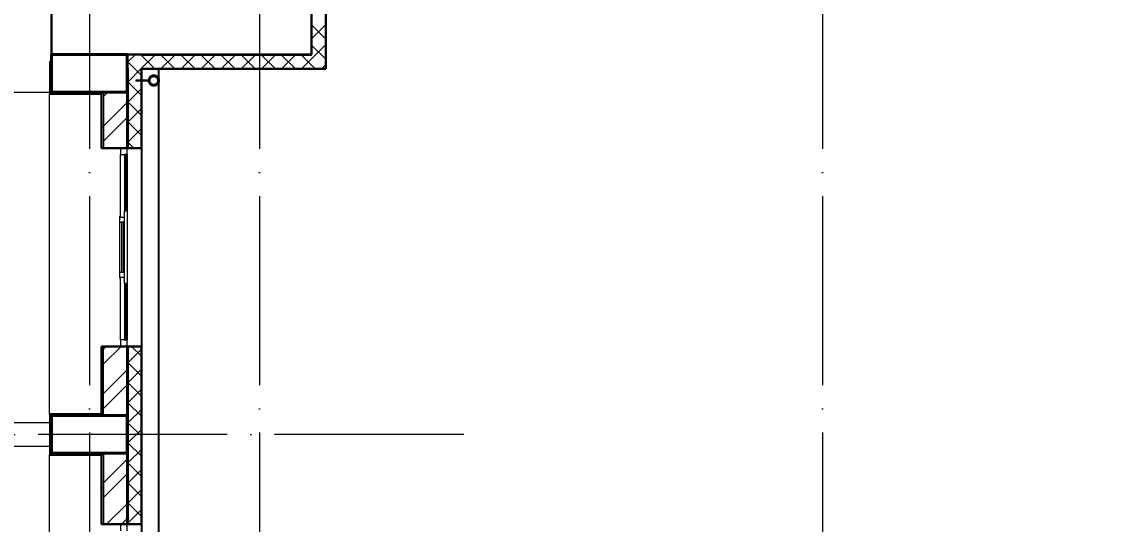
# Model space of a CAD drawing. Header units: millimetres. Extents: x -495897 to 1376592, y -28539 to 470976.
# Drawn here: x -31876 to -20327, y 366635 to 371950 of the extents above; entities that cross this region are included whole.
import ezdxf
from ezdxf import colors
from ezdxf.entities.mleader import LeaderData, LeaderLine
from ezdxf.math import Vec2, Vec3

# ---------------------------------------------------------------- set-up
doc = ezdxf.new("R2010")
doc.units = ezdxf.units.MM
doc.linetypes.add('ADSK_Линия сетки', pattern=[25, 20, -2.5, 0, -2.5])
doc.linetypes.add('ADSK_Сверху', pattern=[450, 300, -150])
for name, color, linetype, lineweight in [('_ Окна', 7, 'Continuous', 9), ('RC-Выноски', 7, 'Continuous', 0), ('Линии', 7, 'Continuous', 9), ('Несущие колонны', 252, 'Continuous', 18), ('Обобщенные модели', 252, 'Continuous', 18), ('Ограждение', 252, 'Continuous', 9), ('Окна', 252, 'Continuous', 9), ('Оси', 252, 'Continuous', 9), ('Стены внутренние', 7, 'Continuous', 18), ('Стены наружные', 7, 'Continuous', 18), ('Стены штриховка', 7, 'Continuous', 9)]:
    doc.layers.add(name, color=color, linetype=linetype, lineweight=lineweight)
doc.layers.add('Стены', color=194, linetype='Continuous')
doc.styles.add('Mipgost_5', font='', dxfattribs={"height": 250})
doc.styles.get('Mipgost_5').set_extended_font_data('Mipgost')

# ---------------------------------------------------------------- blocks, each defined once
blk = doc.blocks.new('1 этаж')
at = {"layer": 'Обобщенные модели', "lineweight": 9, "true_color": 0x636466}
h = blk.add_hatch(dxfattribs=at)
h.set_pattern_fill('FP_7', color=251, style=0, pattern_type=2)
h.set_pattern_definition([(45, (-32119.82, 96), (-106.066, 106.066), [])])
h.paths.add_polyline_path([(-29714, 10882), (-29710, 10883), (-29692, 10893), (-29678, 10911), (-29674, 10930), (-29680, 10953), (-29694, 10970), (-29714, 10979), (-29737, 10978), (-29756, 10968), (-29769, 10950), (-29774, 10930), (-29768, 10908), (-29753, 10890), (-29733, 10882), (-29724, 10882)])
at = {"layer": '_ Окна', "color": 251, "lineweight": 18, "true_color": 0x636466}
for p, q in [((-30076, 10216), (-30076, 10146)), ((-30006, 10146), (-30006, 10216)), ((-30076, 10146), (-30036, 10146)), ((-30016, 10146), (-30006, 10146)), ((-30076, 9491), (-30086, 9491)), ((-30086, 9491), (-30086, 9431)), ((-30076, 9481), (-30076, 9491)), ((-30036, 9481), (-30076, 9481)), ((-30036, 9431), (-30036, 9481)), ((-30086, 9431), (-30036, 9431)), ((-30036, 8901), (-30086, 8901)), ((-30086, 8901), (-30086, 8841)), ((-30036, 8851), (-30036, 8901)), ((-30086, 8841), (-30076, 8841)), ((-30076, 8841), (-30076, 8851)), ((-30076, 8851), (-30036, 8851)), ((-30036, 8186), (-30076, 8186)), ((-30076, 8186), (-30076, 8116)), ((-30006, 8186), (-30016, 8186)), ((-30006, 8116), (-30006, 8186)), ((-30076, 6236), (-30076, 6166)), ((-30006, 6166), (-30006, 6236))]:
    blk.add_line(p, q, dxfattribs=at)
at = {"layer": '_ Окна', "color": 251, "true_color": 0x636466}
for p, q in [((-30036, 10146), (-30036, 9551)), ((-30016, 10146), (-30036, 10146)), ((-30016, 9551), (-30016, 10146)), ((-30036, 9551), (-30016, 9551)), ((-30066, 9431), (-30066, 8901)), ((-30046, 9431), (-30066, 9431)), ((-30046, 8901), (-30046, 9431)), ((-30066, 8901), (-30046, 8901)), ((-30036, 8781), (-30036, 8186)), ((-30016, 8781), (-30036, 8781)), ((-30016, 8186), (-30016, 8781)), ((-30036, 8186), (-30016, 8186))]:
    blk.add_line(p, q, dxfattribs=at)
at = {"layer": 'Линии', "color": 251, "linetype": 'ADSK_Сверху', "ltscale": 100, "true_color": 0x636466}
for p, q in [((-32556, 10806), (-30806, 10806)), ((-32556, 7311), (-30806, 7311)), ((-32556, 7061), (-30806, 7061))]:
    blk.add_line(p, q, dxfattribs=at)
at = {"layer": 'Несущие колонны', "color": 251, "lineweight": 40, "true_color": 0x636466}
for p, q in [((-30806, 11206), (-30006, 11206)), ((-30806, 10806), (-30806, 11206)), ((-30006, 11206), (-30806, 11206)), ((-30806, 11206), (-30806, 10806)), ((-30006, 11206), (-30006, 10806)), ((-30006, 10806), (-30006, 11206)), ((-30006, 10806), (-30806, 10806)), ((-30806, 10806), (-30256, 10806)), ((-30806, 7386), (-30006, 7386)), ((-30806, 6986), (-30806, 7386)), ((-30256, 7386), (-30806, 7386)), ((-30806, 7386), (-30806, 6986)), ((-30006, 7386), (-30006, 6986)), ((-30006, 6986), (-30006, 7386)), ((-30006, 6986), (-30806, 6986)), ((-30806, 6986), (-30256, 6986))]:
    blk.add_line(p, q, dxfattribs=at)
at = {"layer": 'Несущие колонны', "color": 251, "true_color": 0x636466}
for p, q in [((-30256, 10806), (-30006, 10806)), ((-30006, 7386), (-30256, 7386)), ((-30256, 6986), (-30006, 6986))]:
    blk.add_line(p, q, dxfattribs=at)
at = {"layer": 'Обобщенные модели', "color": 251, "true_color": 0x636466}
for p, q in [((-29723, 10992), (-29725, 10992)), ((-29725, 10992), (-29725, 10982)), ((-29723, 10992), (-29725, 10992)), ((-29725, 10992), (-29725, 10982)), ((-29723, 10992), (-29725, 10992)), ((-29725, 10992), (-29725, 10982)), ((-29723, 10992), (-29725, 10992)), ((-29725, 10992), (-29725, 10982)), ((-29725, 10980), (-29725, 10982)), ((-29723, 10980), (-29725, 10980)), ((-29723, 10982), (-29723, 10992)), ((-29723, 10982), (-29723, 10992)), ((-29723, 10982), (-29723, 10992)), ((-29723, 10982), (-29723, 10992)), ((-29723, 10982), (-29723, 10980)), ((-29776, 10934), (-29916, 10934)), ((-29916, 10934), (-29916, 10927)), ((-29916, 10927), (-29776, 10927)), ((-29776, 10931), (-29776, 10934)), ((-29776, 10927), (-29776, 10929)), ((-29725, 10878), (-29725, 10880)), ((-29725, 10880), (-29723, 10880)), ((-29725, 10878), (-29725, 10868)), ((-29725, 10878), (-29725, 10868)), ((-29725, 10878), (-29725, 10868)), ((-29725, 10878), (-29725, 10868)), ((-29725, 10868), (-29723, 10868)), ((-29725, 10868), (-29723, 10868)), ((-29725, 10868), (-29723, 10868)), ((-29725, 10868), (-29723, 10868)), ((-29723, 10880), (-29723, 10878)), ((-29723, 10868), (-29723, 10878)), ((-29723, 10868), (-29723, 10878)), ((-29723, 10868), (-29723, 10878)), ((-29723, 10868), (-29723, 10878))]:
    blk.add_line(p, q, dxfattribs=at)
for radius, start, end in [(52, 0, 180), (50, 0, 180), (52, 180, 0), (50, 180, 0)]:
    blk.add_arc((-29724, 10930), radius, start, end, dxfattribs=at)
at = {"layer": 'Обобщенные модели', "color": 251, "lineweight": 40, "true_color": 0x636466}
for start, end in [(103.6312, 126.2008), (78.9964, 101.0036), (53.7992, 76.3688), (156.6941, 180), (180, 203.3059), (130.583, 152.8285), (207.1715, 229.417), (233.7992, 256.3688), (258.9964, 281.0036), (283.6312, 306.2008), (27.1715, 49.417), (310.583, 332.8285), (0, 23.3059), (336.6941, 0)]:
    blk.add_arc((-29724, 10930), 50, start, end, dxfattribs=at)
at = {"layer": 'Ограждение', "color": 251, "true_color": 0x636466}
for p, q in [((-30826, 10791), (-30821, 10791)), ((-30826, 7401), (-30826, 10791)), ((-30821, 7401), (-30826, 7401)), ((-30826, 6971), (-30821, 6971)), ((-30826, 3371), (-30826, 6971))]:
    blk.add_line(p, q, dxfattribs=at)
at = {"layer": 'Окна', "color": 251, "true_color": 0x636466}
for p, q in [((-30076, 9491), (-30076, 10146)), ((-30006, 10146), (-30006, 8186)), ((-30036, 9481), (-30036, 9551)), ((-30086, 9431), (-30086, 8901)), ((-30036, 8901), (-30036, 9431)), ((-30076, 8186), (-30076, 8841)), ((-30036, 8781), (-30036, 8851))]:
    blk.add_line(p, q, dxfattribs=at)
at = {"layer": 'Оси', "color": 251, "linetype": 'ADSK_Линия сетки', "ltscale": 100, "true_color": 0x636466}
for p, q in [((-30406, 32207), (-30406, -33770)), ((-28606, 32207), (-28606, -33770)), ((-22656, 32207), (-22656, -32500)), ((-26448, 7186), (-72528, 7186))]:
    blk.add_line(p, q, dxfattribs=at)
at = {"layer": 'Стены', "color": 251, "true_color": 0x636466}
for p, q in [((-29851, 10933), (-29851, 11054)), ((-29671, 228), (-29671, 11054)), ((-29851, 448), (-29851, 10927))]:
    blk.add_line(p, q, dxfattribs=at)
at = {"layer": 'Стены внутренние', "color": 251, "lineweight": 30, "true_color": 0x636466}
for p, q in [((-27904, 11054), (-27904, 14754)), ((-28056, 11206), (-28056, 13067)), ((-30806, 11706), (-30806, 11206)), ((-30806, 11206), (-28056, 11206)), ((-30006, 11206), (-30006, 11054)), ((-29854, 11054), (-27904, 11054)), ((-29854, 10933), (-29854, 11054)), ((-29854, 10216), (-29854, 10928)), ((-29996, 10216), (-29854, 10216)), ((-29854, 8116), (-29996, 8116)), ((-29854, 6236), (-29854, 8116)), ((-29996, 6236), (-29854, 6236))]:
    blk.add_line(p, q, dxfattribs=at)
at = {"layer": 'Стены внутренние', "color": 251, "linetype": 'Continuous', "lineweight": 9, "true_color": 0x636466}
for p, q in [((-28056, 11373), (-27906, 11523)), ((-27906, 11368), (-28056, 11518)), ((-30006, 11120), (-29919, 11206)), ((-29716, 11056), (-29866, 11206)), ((-28056, 11160), (-27906, 11310)), ((-27906, 11155), (-28056, 11305)), ((-29928, 11056), (-30006, 11134)), ((-29857, 11056), (-29717, 11196)), ((-29645, 11056), (-29505, 11196)), ((-29504, 11056), (-29644, 11196)), ((-29433, 11056), (-29293, 11196)), ((-29292, 11056), (-29432, 11196)), ((-29221, 11056), (-29081, 11196)), ((-29079, 11056), (-29219, 11196)), ((-29008, 11056), (-28868, 11196)), ((-28867, 11056), (-29007, 11196)), ((-28796, 11056), (-28656, 11196)), ((-28655, 11056), (-28795, 11196)), ((-28584, 11056), (-28444, 11196)), ((-28443, 11056), (-28583, 11196)), ((-28372, 11056), (-28232, 11196)), ((-28231, 11056), (-28371, 11196)), ((-28160, 11056), (-28056, 11160)), ((-28056, 11093), (-28159, 11196)), ((-28019, 11056), (-28056, 11093)), ((-27948, 11056), (-27906, 11098)), ((-27904, 11193), (-27906, 11197)), ((-29996, 10917), (-29857, 11056)), ((-29856, 10984), (-29928, 11056)), ((-29583, 11054), (-29585, 11056)), ((-28527, 11054), (-28529, 11056)), ((-28176, 11054), (-28176, 11056)), ((-29856, 10772), (-29996, 10912)), ((-29856, 10967), (-29854, 10967)), ((-29996, 10705), (-29856, 10845)), ((-29856, 10560), (-29996, 10700)), ((-29996, 10493), (-29856, 10633)), ((-29854, 10628), (-29856, 10625)), ((-29856, 10561), (-29854, 10561)), ((-29856, 10348), (-29996, 10488)), ((-29996, 10281), (-29856, 10421)), ((-29938, 10218), (-29996, 10276)), ((-29973, 10218), (-29974, 10217)), ((-29996, 7948), (-29856, 8088)), ((-29856, 8014), (-29956, 8114)), ((-29856, 7802), (-29996, 7942)), ((-29996, 7735), (-29856, 7875)), ((-29856, 7919), (-29854, 7919)), ((-29856, 7590), (-29996, 7730)), ((-29996, 7523), (-29856, 7663)), ((-29856, 7378), (-29996, 7518)), ((-29856, 7614), (-29854, 7614)), ((-29854, 7581), (-29856, 7577)), ((-29996, 7311), (-29856, 7451)), ((-29856, 7166), (-29996, 7306)), ((-29996, 7099), (-29856, 7239)), ((-29856, 7208), (-29854, 7208)), ((-29856, 6954), (-29996, 7094)), ((-29996, 6887), (-29856, 7027)), ((-29856, 6742), (-29996, 6882)), ((-29996, 6675), (-29856, 6815)), ((-29856, 6802), (-29854, 6802)), ((-29856, 6529), (-29996, 6669)), ((-29996, 6463), (-29856, 6603)), ((-29854, 6646), (-29856, 6649)), ((-29856, 6497), (-29854, 6497)), ((-29856, 6317), (-29996, 6457)), ((-29996, 6251), (-29856, 6391)), ((-29989, 6238), (-29996, 6245))]:
    blk.add_line(p, q, dxfattribs=at)
at = {"layer": 'Стены внутренние', "color": 251, "true_color": 0x636466}
for p, q in [((-29854, 10216), (-29854, 8116)), ((-29854, 6236), (-29854, 4136))]:
    blk.add_line(p, q, dxfattribs=at)
at = {"layer": 'Стены наружные', "color": 251, "lineweight": 30, "true_color": 0x636466}
for p, q in [((-30821, 11136), (-30821, 10791)), ((-30806, 11136), (-30821, 11136)), ((-30806, 10806), (-30806, 11136)), ((-30006, 11054), (-30006, 10216)), ((-30271, 10791), (-30821, 10791)), ((-30256, 10806), (-30806, 10806)), ((-30276, 10791), (-30276, 10216)), ((-30276, 10216), (-29996, 10216)), ((-29996, 8116), (-30276, 8116)), ((-30276, 8116), (-30276, 7401)), ((-30006, 8116), (-30006, 6236)), ((-30821, 7401), (-30821, 6971)), ((-30276, 7401), (-30821, 7401)), ((-30806, 6986), (-30806, 7386)), ((-30806, 7386), (-30256, 7386)), ((-30271, 6971), (-30821, 6971)), ((-30256, 6986), (-30806, 6986)), ((-30276, 6971), (-30276, 6236)), ((-30276, 6236), (-29996, 6236))]:
    blk.add_line(p, q, dxfattribs=at)
at = {"layer": 'Стены наружные', "color": 251, "linetype": 'Continuous', "lineweight": 9, "true_color": 0x636466}
for p, q in [((-29996, 10996), (-30006, 10996)), ((-29996, 10896), (-30006, 10896)), ((-30758, 10791), (-30743, 10806)), ((-30334, 10791), (-30319, 10806)), ((-30276, 10779), (-30271, 10784)), ((-30256, 10761), (-30210, 10806)), ((-29996, 10796), (-30006, 10796)), ((-30276, 10708), (-30271, 10713)), ((-30276, 10637), (-30271, 10642)), ((-30256, 10446), (-30006, 10696)), ((-29996, 10696), (-30006, 10696)), ((-30276, 10567), (-30271, 10572)), ((-30256, 10289), (-30006, 10539)), ((-29996, 10596), (-30006, 10596)), ((-30276, 10496), (-30271, 10501)), ((-30276, 10425), (-30271, 10430)), ((-30271, 10430), (-30256, 10445)), ((-29996, 10496), (-30006, 10496)), ((-29996, 10396), (-30006, 10396)), ((-30276, 10355), (-30271, 10360)), ((-30276, 10284), (-30271, 10289)), ((-29996, 10296), (-30006, 10296)), ((-30273, 10216), (-30271, 10218)), ((-30014, 10216), (-30006, 10225)), ((-30276, 8092), (-30271, 8097)), ((-30256, 8089), (-30229, 8116)), ((-30256, 7932), (-30071, 8116)), ((-29996, 8096), (-30006, 8096)), ((-30276, 8021), (-30271, 8026)), ((-29996, 7996), (-30006, 7996)), ((-30276, 7950), (-30271, 7955)), ((-30276, 7880), (-30271, 7885)), ((-30271, 7885), (-30256, 7900)), ((-30256, 7618), (-30006, 7868)), ((-29996, 7896), (-30006, 7896)), ((-30276, 7809), (-30271, 7814)), ((-30276, 7738), (-30271, 7743)), ((-29996, 7796), (-30006, 7796)), ((-30276, 7668), (-30271, 7673)), ((-30256, 7460), (-30006, 7710)), ((-29996, 7696), (-30006, 7696)), ((-30276, 7597), (-30271, 7602)), ((-30276, 7526), (-30271, 7531)), ((-29996, 7596), (-30006, 7596)), ((-30769, 7386), (-30754, 7401)), ((-30345, 7386), (-30330, 7401)), ((-30276, 7455), (-30271, 7460)), ((-30271, 7460), (-30256, 7475)), ((-30016, 7386), (-30006, 7396)), ((-29996, 7496), (-30006, 7496)), ((-29996, 7396), (-30006, 7396)), ((-30821, 7335), (-30806, 7350)), ((-29996, 7296), (-30006, 7296)), ((-29996, 7196), (-30006, 7196)), ((-29996, 7096), (-30006, 7096)), ((-30760, 6971), (-30745, 6986)), ((-30336, 6971), (-30321, 6986)), ((-30276, 6960), (-30271, 6965)), ((-29996, 6996), (-30006, 6996)), ((-30276, 6890), (-30271, 6895)), ((-30276, 6819), (-30271, 6824)), ((-30256, 6675), (-30006, 6925)), ((-29996, 6896), (-30006, 6896)), ((-30276, 6748), (-30271, 6753)), ((-30256, 6518), (-30006, 6768)), ((-29996, 6796), (-30006, 6796)), ((-30276, 6678), (-30271, 6683)), ((-30276, 6607), (-30271, 6612)), ((-30271, 6612), (-30256, 6627)), ((-29996, 6696), (-30006, 6696)), ((-29996, 6596), (-30006, 6596)), ((-30276, 6536), (-30271, 6541)), ((-30276, 6466), (-30271, 6471)), ((-29996, 6496), (-30006, 6496)), ((-30276, 6395), (-30271, 6400)), ((-30223, 6236), (-30006, 6453)), ((-29996, 6396), (-30006, 6396)), ((-30276, 6324), (-30271, 6329)), ((-30276, 6253), (-30271, 6258)), ((-30066, 6236), (-30006, 6296)), ((-29996, 6296), (-30006, 6296))]:
    blk.add_line(p, q, dxfattribs=at)
at = {"layer": 'Стены наружные', "color": 251, "true_color": 0x636466}
for p, q in [((-30006, 10806), (-30256, 10806)), ((-30256, 7386), (-30006, 7386)), ((-30006, 6986), (-30256, 6986))]:
    blk.add_line(p, q, dxfattribs=at)
at = {"layer": 'Стены штриховка', "color": 251, "true_color": 0x636466}
for p, q in [((-27906, 11054), (-27906, 14756)), ((-29854, 11196), (-29854, 11206)), ((-28056, 11196), (-28056, 11206)), ((-28056, 11196), (-29854, 11196)), ((-30006, 11054), (-29996, 11054)), ((-29996, 11054), (-29996, 10216)), ((-27904, 11056), (-29856, 11056)), ((-29856, 10933), (-29856, 11056)), ((-29856, 10218), (-29856, 10928)), ((-30271, 10216), (-30271, 10806)), ((-30256, 10806), (-30256, 10216)), ((-29996, 10218), (-29856, 10218)), ((-30271, 8116), (-30271, 7401)), ((-30256, 7386), (-30256, 8116)), ((-29996, 8116), (-29996, 6236)), ((-29856, 8114), (-29996, 8114)), ((-29856, 6238), (-29856, 8114)), ((-30276, 7401), (-30256, 7401)), ((-30271, 6236), (-30271, 6986)), ((-30256, 6986), (-30256, 6236)), ((-29996, 6238), (-29856, 6238))]:
    blk.add_line(p, q, dxfattribs=at)

msp = doc.modelspace()

# ---------------------------------------------------------------- block references
msp.add_blockref('1 этаж', (-756.474, 360398.765))

# ---------------------------------------------------------------- leaders
at = {"layer": 'RC-Выноски', "linetype": 'Continuous', "ltscale": 15}
ml = msp.add_multileader_mtext('Standard', dxfattribs=at)
ml.set_content('В ЛВС здания школы', color=256, style='Mipgost_5')
ml.set_leader_properties()
ml.build(insert=Vec2(0, 0))
ml.multileader.update_dxf_attribs({"has_text_frame": 1, "text_left_attachment_type": 6, "text_right_attachment_type": 6, "dogleg_length": 2, "arrow_head_size": 400, "scale": 100})
ctx = ml.context
ctx.base_point, ctx.scale, ctx.char_height, ctx.arrow_head_size, ctx.landing_gap_size, ctx.plane_origin = Vec3(408469.171, 372490.934), 100, 250, 400, 100, Vec3(-116420.439, 333728.374)
ctx.left_attachment, ctx.right_attachment, ctx.text_align_type = 6, 6, 2
notes = []
notes.append((ctx, [(1, (1, 1, 0), (411431.849, 372490.934), (-1, 0), 200, [(0, [(411431.849, 370475.664)], 0, [])])]))
ctx.mtext.insert, ctx.mtext.width, ctx.mtext.alignment, ctx.mtext.flow_direction = Vec3(411131.849, 372790.934), 4609.04485, 3, 5
for ctx, leaders in notes:
    for number, flags, end, landing, length, lines in leaders:
        leader = LeaderData()
        leader.index, (leader.has_last_leader_line, leader.has_dogleg_vector, leader.attachment_direction) = number, flags
        leader.last_leader_point, leader.dogleg_vector, leader.dogleg_length = Vec3(end), Vec3(landing), length
        for number, points, colour, breaks in lines:
            line = LeaderLine()
            line.index, line.vertices, line.color, line.breaks = number, Vec3.list(points), colors.encode_raw_color(colour), breaks
            leader.lines.append(line)
        ctx.leaders.append(leader)

doc.saveas('drawing.dxf')
